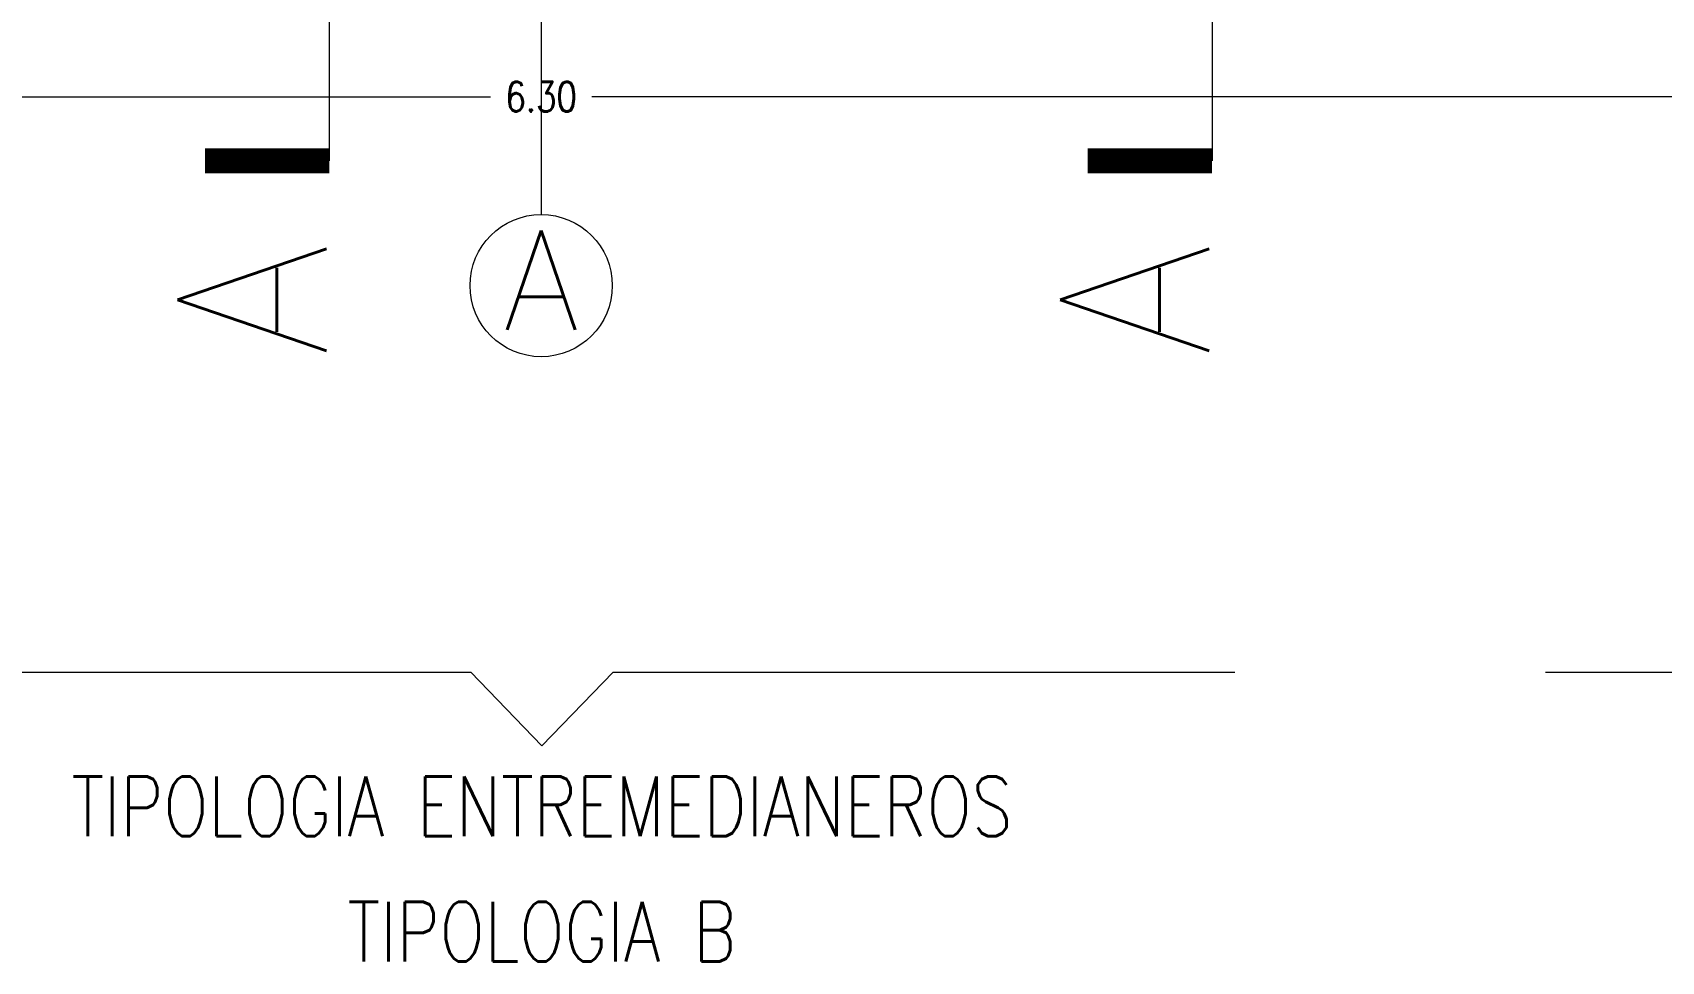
# Model space of a CAD drawing. Header units: metres. Extents: x -2 to 690, y -116 to 73.
# Drawn here: x 465.871 to 469.147, y 40.444 to 42.312 of the extents above; entities that cross this region are included whole.
import ezdxf
from ezdxf.enums import TextEntityAlignment as Align

# ---------------------------------------------------------------- set-up
doc = ezdxf.new("R2010")
doc.units = ezdxf.units.M
doc.header["$LTSCALE"] = 5
doc.header["$MEASUREMENT"] = 0
doc.linetypes.add('HIDDEN', pattern=[0.375, 0.25, -0.125])
doc.layers.get('0').update_dxf_attribs({"color": 30})
doc.layers.get('DEFPOINTS').update_dxf_attribs({"color": 210})
for name, color, linetype, lineweight in [('A-ANNO-DIMS', 3, 'Continuous', 18), ('A-ANNO-SYMB', 3, 'Continuous', 18), ('A-ANNO-TEXT', 3, 'Continuous', 18)]:
    doc.layers.add(name, color=color, linetype=linetype, lineweight=lineweight)
doc.styles.add('E-ROMANS', font='romans.shx', dxfattribs={"width": 0.8})
doc.dimstyles.new('E-0050_ARW_12', dxfattribs={"dimscale": 0.001, "dimtxt": 60, "dimasz": 60, "dimexe": 30, "dimexo": 20, "dimgap": 30, "dimtad": 0, "dimzin": 0, "dimdsep": 46, "dimtxsty": 'E-ROMANS', "dimblk": 'OPEN90', "dimcen": 30, "dimclrd": 256, "dimclre": 256, "dimclrt": 256, "dimadec": 0, "dimazin": 0, "dimtfac": 1, "dimtmove": 1, "dimatfit": 3, "dimldrblk": 'OPEN90', "dimfxl": 1, "dimtfill": 1, "dimtolj": 1, "dimtzin": 0, "dimlwd": -1, "dimarcsym": 0})

# ---------------------------------------------------------------- blocks, each defined once
blk = doc.blocks.new('_Open90')
at = {"color": 0, "linetype": 'ByBlock', "lineweight": -2}
for p, q in [((0, 0), (-1, 0)), ((-0.5, 0.5), (0, 0)), ((0, 0), (-0.5, -0.5))]:
    blk.add_line(p, q, dxfattribs=at)
blk = doc.blocks.new('*D541')
at = {"layer": 'A-ANNO-DIMS', "lineweight": -2, "transparency": 16777216}
for p, q in [((463.7445, 42.2557), (463.7445, 42.1527)), ((470.0436, 42.2557), (470.0436, 42.1527))]:
    blk.add_line(p, q, dxfattribs=at)
at = {"layer": 'A-ANNO-DIMS', "transparency": 16777216}
for p, q in [((463.8045, 42.1827), (466.7921, 42.1827)), ((469.9836, 42.1827), (466.9961, 42.1827))]:
    blk.add_line(p, q, dxfattribs=at)
at = {"layer": 'DEFPOINTS', "color": 0, "transparency": 16777216}
for p in [(463.7445, 42.2757), (470.0436, 42.2757), (470.0436, 42.1827)]:
    blk.add_point(p, dxfattribs=at)
at = {"layer": 'A-ANNO-DIMS', "transparency": 16777216, "xscale": 0.06, "yscale": 0.06, "zscale": 0.06, "rotation": 180}
blk.add_blockref('_Open90', (463.7445, 42.1827), dxfattribs=at)
at = {"layer": 'A-ANNO-DIMS', "transparency": 16777216, "xscale": 0.06, "yscale": 0.06, "zscale": 0.06}
blk.add_blockref('_Open90', (470.0436, 42.1827), dxfattribs=at)
at = {"layer": 'A-ANNO-DIMS', "transparency": 16777216, "insert": (466.8941, 42.1827), "char_height": 0.06, "attachment_point": 5, "style": 'E-ROMANS', "bg_fill": 3, "box_fill_scale": 1.25, "bg_fill_color": 256, "bg_fill_true_color": 13158600, "bg_fill_transparency": 0}
blk.add_mtext('\\A1;6.30', dxfattribs=at)

msp = doc.modelspace()

# ---------------------------------------------------------------- linework, layer by layer
at = {"layer": 'A-ANNO-SYMB', "const_width": 0.05}
for points in [[(466.468, 42.0537), (466.218, 42.0537)], [(468.2433, 42.0537), (467.9933, 42.0537)]]:
    msp.add_lwpolyline(points, dxfattribs=at)
at = {"layer": 'A-ANNO-SYMB'}
msp.add_circle((466.8941, 41.8029), 0.143, dxfattribs=at)

# ---------------------------------------------------------------- texts
at = {"layer": 'A-ANNO-TEXT', "char_height": 0.12, "attachment_point": 5, "style": 'E-ROMANS'}
for s, insert in [('\\pi-0.36,l0.36,t0.36;TIPOLOGIA ENTREMEDIANEROS', (466.8956, 40.756)), ('\\pi-0.36,l0.36,t0.36;TIPOLOGIA B', (466.8956, 40.504))]:
    msp.add_mtext(s, dxfattribs=dict(at, insert=insert))
at = {"layer": 'A-ANNO-TEXT', "style": 'E-ROMANS'}
msp.add_attdef('A', text='0.00', height=0.2, dxfattribs=at).set_placement((466.8941, 41.814), align=Align.MIDDLE_CENTER)
for p in [(466.3124, 41.6586), (468.0877, 41.6586)]:
    msp.add_attdef('A', text='CORTE', height=0.2998, rotation=90, dxfattribs=at).set_placement(p, align=Align.MIDDLE_LEFT)

# ---------------------------------------------------------------- dimensions: what is measured, and where the dimension line sits
at = {"layer": 'A-ANNO-DIMS'}
dim = msp.add_linear_dim(base=(470.0436, 42.1827), p1=(463.7445, 42.2757), p2=(470.0436, 42.2757), dimstyle='E-0050_ARW_12', dxfattribs=at)
dim.commit()
dim.dimension.update_dxf_attribs({"geometry": '*D541', "text_midpoint": (466.8941, 42.1827)})

# ---------------------------------------------------------------- next in the draw order: linework, layer by layer
at = {"layer": 'A-ANNO-SYMB'}
for p, q in [((466.8941, 52.3504), (466.8941, 41.9459)), ((466.468, 43.7419), (466.468, 42.0537)), ((468.2433, 43.7419), (468.2433, 42.0537))]:
    msp.add_line(p, q, dxfattribs=at)
at = {"layer": 'A-ANNO-TEXT', "linetype": 'HIDDEN'}
msp.add_lwpolyline([(463.7445, 42.2757), (463.7445, 41.0259), (466.7526, 41.0259), (466.8956, 40.8778), (467.0387, 41.0259), (470.0436, 41.0259), (470.0436, 42.2757)], dxfattribs=at)

doc.saveas('drawing.dxf')
